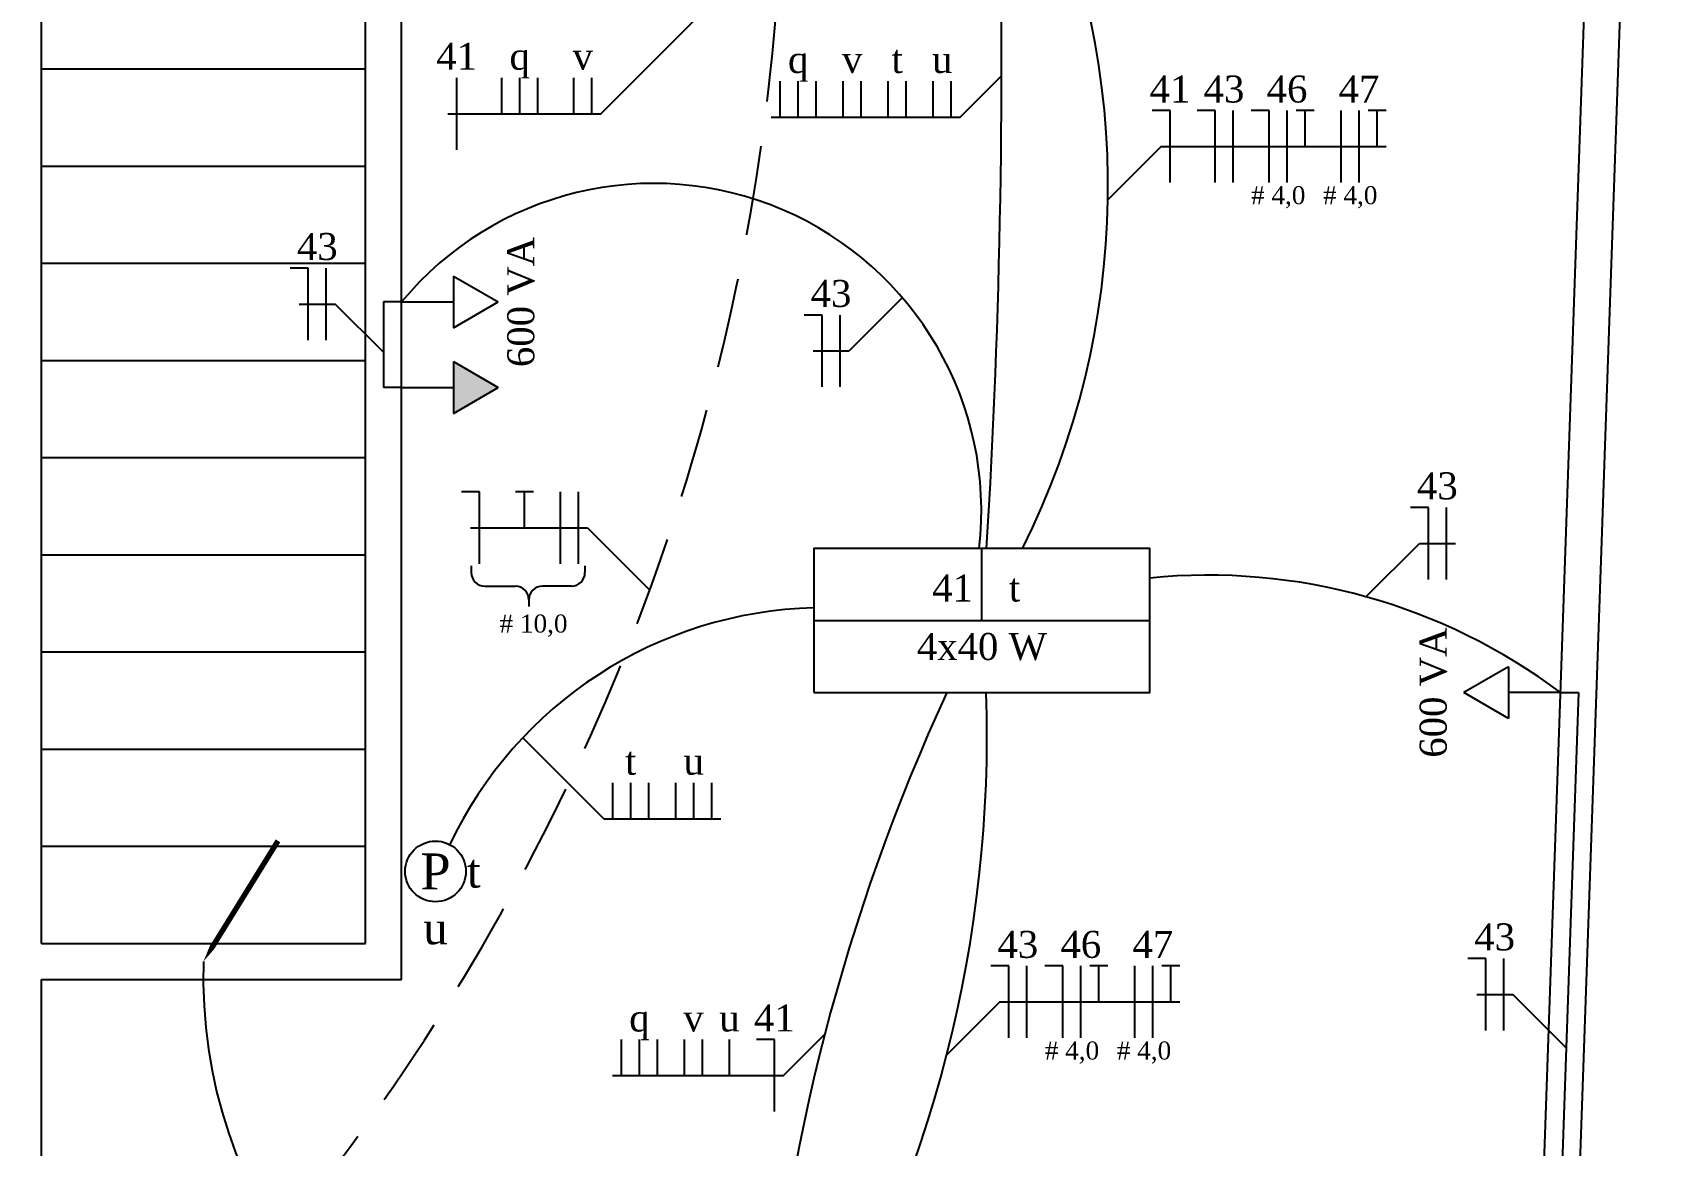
# Model space of a CAD drawing. Header units: millimetres. Extents: x 8900 to 13100, y 733 to 4033.
# Drawn here: x 9527.2 to 9978.3, y 1275.8 to 1585.1 of the extents above; entities that cross this region are included whole.
import ezdxf
from ezdxf.enums import TextEntityAlignment as Align

# ---------------------------------------------------------------- set-up
doc = ezdxf.new("R2010")
doc.units = ezdxf.units.MM
doc.linetypes.add('HIDDEN', pattern=[0.375, 0.25, -0.125])
for name, color, linetype in [('001 - 0.350 Color', 1, 'Continuous'), ('002 - 0.150', 2, 'Continuous'), ('003 - 0.250', 3, 'Continuous'), ('004 - 0.350', 4, 'Continuous'), ('005 - 0.350 Color', 5, 'Continuous'), ('006 - 0.500', 6, 'Continuous'), ('010 - 0.050', 10, 'Continuous')]:
    doc.layers.add(name, color=color, linetype=linetype)
doc.styles.add('style1', font='BOOKOS.TTF')

msp = doc.modelspace()

# ---------------------------------------------------------------- hatches: boundary and pattern name
at = {"layer": '001 - 0.350 Color', "ltscale": 2.5}
msp.add_hatch(color=256, dxfattribs=at).paths.add_polyline_path([(9644.15, 1493.62), (9644.15, 1479.22), (9656.62, 1486.42)])

# ---------------------------------------------------------------- linework, layer by layer
for p, q in [((9644.15, 1517.37), (9656.62, 1510.17)), ((9644.15, 1517.37), (9644.15, 1502.97)), ((9629.75, 1510.17), (9644.15, 1510.17)), ((9644.15, 1502.97), (9656.62, 1510.17)), ((9644.15, 1493.62), (9644.15, 1479.22)), ((9644.15, 1493.62), (9656.62, 1486.42)), ((9629.75, 1486.42), (9644.15, 1486.42)), ((9644.15, 1479.22), (9656.62, 1486.42)), ((9937.27, 1408.83), (9924.8, 1401.63)), ((9937.27, 1408.83), (9937.27, 1394.43)), ((9937.27, 1394.43), (9924.8, 1401.63)), ((9951.67, 1401.63), (9937.27, 1401.63))]:
    msp.add_line(p, q, dxfattribs=at)
at = {"layer": '002 - 0.150', "ltscale": 2.5}
for p, q in [((9949.68, 1057.94), (9978.34, 1878.61)), ((9940.09, 1069.94), (9967.99, 1868.97)), ((9529.75, 1331.94), (9529.75, 1668.44)), ((9619.75, 1331.94), (9619.75, 1668.44)), ((9629.75, 1321.94), (9629.75, 1658.44)), ((9529.75, 1574.94), (9619.75, 1574.94)), ((9529.75, 1547.94), (9619.75, 1547.94)), ((9529.75, 1520.94), (9619.75, 1520.94)), ((9529.75, 1493.94), (9619.75, 1493.94)), ((9529.75, 1466.94), (9619.75, 1466.94)), ((9529.75, 1439.94), (9619.75, 1439.94)), ((9529.75, 1412.94), (9619.75, 1412.94)), ((9529.75, 1385.94), (9619.75, 1385.94)), ((9529.75, 1358.94), (9619.75, 1358.94)), ((9529.75, 1331.94), (9619.75, 1331.94)), ((9529.75, 1069.94), (9529.75, 1321.94)), ((9529.75, 1321.94), (9629.75, 1321.94))]:
    msp.add_line(p, q, dxfattribs=at)
at = {"layer": '003 - 0.250', "ltscale": 2.5}
for p, q in [((9685.08, 1562.46), (9710.73, 1588.11)), ((9784.92, 1561.54), (9796.43, 1573.04)), ((9642.58, 1562.46), (9685.08, 1562.46)), ((9732.42, 1561.54), (9784.92, 1561.54)), ((9840.71, 1553.35), (9825.94, 1538.58)), ((9840.71, 1553.35), (9903.21, 1553.35)), ((9768.88, 1511.38), (9754.05, 1496.55)), ((9601.36, 1509.59), (9611.36, 1509.59)), ((9624.75, 1496.21), (9611.36, 1509.59)), ((9744.05, 1496.55), (9754.05, 1496.55)), ((9648.9, 1447.38), (9681.4, 1447.38)), ((9681.4, 1447.38), (9698.69, 1430.09)), ((9897.64, 1428.26), (9912.47, 1443.09)), ((9912.47, 1443.09), (9922.47, 1443.09)), ((9649.13, 1436.86), (9649.13, 1434.97)), ((9680.71, 1436.86), (9680.71, 1434.97)), ((9652.9, 1431.2), (9661.35, 1431.2)), ((9676.94, 1431.2), (9668.9, 1431.2)), ((9665.12, 1427.42), (9665.12, 1425.54)), ((9665.12, 1427.42), (9665.12, 1425.54)), ((9685.91, 1366.56), (9663.41, 1389.05)), ((9685.91, 1366.56), (9718.41, 1366.56)), ((9928.39, 1317.75), (9938.39, 1317.75)), ((9953.23, 1302.91), (9938.39, 1317.75)), ((9795.93, 1315.67), (9781.17, 1300.9)), ((9795.93, 1315.67), (9845.93, 1315.67)), ((9735.83, 1295.21), (9747.33, 1306.71)), ((9688.33, 1295.21), (9735.83, 1295.21))]:
    msp.add_line(p, q, dxfattribs=at)
for centre, start, end in [((9652.9, 1434.97), 180, 270), ((9676.94, 1434.97), 270, 0), ((9661.35, 1427.42), 0, 90), ((9668.9, 1427.42), 90, 180)]:
    msp.add_arc(centre, 3.77, start, end, dxfattribs=at)
at = {"layer": '004 - 0.350', "ltscale": 2.5}
for p, q in [((9629.75, 1510.17), (9624.75, 1510.17)), ((9624.75, 1510.17), (9624.75, 1486.42)), ((9629.75, 1486.42), (9624.75, 1486.42)), ((9956.67, 1401.63), (9949.78, 1204.19)), ((9951.67, 1401.63), (9956.67, 1401.63))]:
    msp.add_line(p, q, dxfattribs=at)
msp.add_lwpolyline([(9574.75, 1326.94, 0, 7.5, 0), (9586.57, 1346.09, 1.5, 1.5, 0), (9595.44, 1360.44, 1.5, 1.5, 0)], format="xyseb", dxfattribs=at)
at = {"layer": '004 - 0.350', "linetype": 'HIDDEN', "ltscale": 100}
msp.add_arc((9123.1, 1640.17), 612.73, 310.95859, 12.08428, dxfattribs=at)
at = {"layer": '004 - 0.350', "ltscale": 2.5}
for centre, radius, start, end in [((7559.74, 1577.95), 2236.69, 356.50745, 1.49242), ((9699.82, 1452.14), 90.98, 353.4029, 140.3713), ((9853.77, 1271.14), 163.13, 53.1197, 95.6827), ((10292.94, 1165.41), 563.61, 155.2133, 175.7489)]:
    msp.add_arc(centre, radius, start, end, dxfattribs=at)
at = {"layer": '004 - 0.350', "ltscale": 100}
for centre, radius, start, end in [((9600.71, 1542.3), 225.26, 333.471, 24.6349), ((9747.17, 1310.09), 115.11, 91.4251, 154.643), ((9432.78, 1389.96), 359.59, 329.4509, 1.8706), ((9711.23, 1322.49), 136.55, 178.1294, 258.1093)]:
    msp.add_arc(centre, radius, start, end, dxfattribs=at)
at = {"layer": '005 - 0.350 Color', "ltscale": 2.5}
for p, q in [((9790.97, 1421.69), (9790.97, 1441.69)), ((9744.31, 1421.69), (9837.62, 1421.69))]:
    msp.add_line(p, q, dxfattribs=at)
msp.add_lwpolyline([(9744.31, 1401.7), (9837.62, 1401.7), (9837.62, 1441.69), (9744.31, 1441.69)], close=True, dxfattribs=at)
msp.add_circle((9639.19, 1351.94), 8.44, dxfattribs=at)
at = {"layer": '006 - 0.500', "ltscale": 2.5}
for p, q in [((9645.08, 1552.46), (9645.08, 1572.46)), ((9657.58, 1562.46), (9657.58, 1572.46)), ((9662.58, 1562.46), (9662.58, 1572.46)), ((9667.58, 1562.46), (9667.58, 1572.46)), ((9677.58, 1562.46), (9677.58, 1572.46)), ((9682.58, 1562.46), (9682.58, 1572.46)), ((9734.92, 1561.54), (9734.92, 1571.54)), ((9739.92, 1561.54), (9739.92, 1571.54)), ((9744.92, 1561.54), (9744.92, 1571.54)), ((9752.42, 1561.54), (9752.42, 1571.54)), ((9757.42, 1561.54), (9757.42, 1571.54)), ((9764.92, 1561.54), (9764.92, 1571.54)), ((9769.92, 1561.54), (9769.92, 1571.54)), ((9777.42, 1561.54), (9777.42, 1571.54)), ((9782.42, 1561.54), (9782.42, 1571.54)), ((9843.21, 1563.35), (9838.21, 1563.35)), ((9843.21, 1543.35), (9843.21, 1563.35)), ((9855.71, 1563.35), (9850.71, 1563.35)), ((9855.71, 1543.35), (9855.71, 1563.35)), ((9860.71, 1543.35), (9860.71, 1563.35)), ((9870.71, 1563.35), (9865.71, 1563.35)), ((9870.71, 1543.35), (9870.71, 1563.35)), ((9875.71, 1543.35), (9875.71, 1563.35)), ((9883.21, 1563.35), (9878.21, 1563.35)), ((9880.71, 1553.35), (9880.71, 1563.35)), ((9890.71, 1543.35), (9890.71, 1563.35)), ((9895.71, 1543.35), (9895.71, 1563.35)), ((9903.21, 1563.35), (9898.21, 1563.35)), ((9900.71, 1553.35), (9900.71, 1563.35)), ((9603.86, 1519.59), (9598.86, 1519.59)), ((9603.86, 1499.59), (9603.86, 1519.59)), ((9608.86, 1499.59), (9608.86, 1519.59)), ((9746.55, 1506.55), (9741.55, 1506.55)), ((9746.55, 1486.55), (9746.55, 1506.55)), ((9751.55, 1486.55), (9751.55, 1506.55)), ((9651.4, 1457.38), (9646.4, 1457.38)), ((9651.4, 1437.38), (9651.4, 1457.38)), ((9666.4, 1457.38), (9661.4, 1457.38)), ((9663.9, 1447.38), (9663.9, 1457.38)), ((9673.9, 1437.38), (9673.9, 1457.38)), ((9678.9, 1437.38), (9678.9, 1457.38)), ((9914.97, 1453.09), (9909.97, 1453.09)), ((9914.97, 1433.09), (9914.97, 1453.09)), ((9919.97, 1433.09), (9919.97, 1453.09)), ((9688.41, 1366.56), (9688.41, 1376.56)), ((9693.41, 1366.56), (9693.41, 1376.56)), ((9698.41, 1366.56), (9698.41, 1376.56)), ((9705.91, 1366.56), (9705.91, 1376.56)), ((9710.91, 1366.56), (9710.91, 1376.56)), ((9715.91, 1366.56), (9715.91, 1376.56)), ((9930.89, 1327.75), (9925.89, 1327.75)), ((9930.89, 1307.75), (9930.89, 1327.75)), ((9935.89, 1307.75), (9935.89, 1327.75)), ((9798.43, 1325.67), (9793.43, 1325.67)), ((9798.43, 1305.67), (9798.43, 1325.67)), ((9803.43, 1305.67), (9803.43, 1325.67)), ((9813.43, 1325.67), (9808.43, 1325.67)), ((9813.43, 1305.67), (9813.43, 1325.67)), ((9818.43, 1305.67), (9818.43, 1325.67)), ((9825.93, 1325.67), (9820.93, 1325.67)), ((9823.43, 1315.67), (9823.43, 1325.67)), ((9833.43, 1305.67), (9833.43, 1325.67)), ((9838.43, 1305.67), (9838.43, 1325.67)), ((9845.93, 1325.67), (9840.93, 1325.67)), ((9843.43, 1315.67), (9843.43, 1325.67)), ((9690.83, 1295.21), (9690.83, 1305.21)), ((9695.83, 1295.21), (9695.83, 1305.21)), ((9700.83, 1295.21), (9700.83, 1305.21)), ((9708.33, 1295.21), (9708.33, 1305.21)), ((9713.33, 1295.21), (9713.33, 1305.21)), ((9720.83, 1295.21), (9720.83, 1305.21)), ((9733.33, 1305.21), (9728.33, 1305.21)), ((9733.33, 1285.21), (9733.33, 1305.21))]:
    msp.add_line(p, q, dxfattribs=at)

# ---------------------------------------------------------------- texts
at = {"layer": '001 - 0.350 Color', "ltscale": 2.5, "style": 'style1'}
msp.add_text('600 VA', height=7.5, rotation=90, dxfattribs=at).set_placement((9659.12, 1510.17), align=Align.TOP_CENTER)
msp.add_text('600 VA', height=7.5, rotation=90, dxfattribs=at).set_placement((9922.3, 1401.63), align=Align.BOTTOM_CENTER)
at = {"layer": '010 - 0.050', "ltscale": 2.5, "style": 'style1'}
for s, p in [('41', (9645.08, 1572.46)), ('q', (9662.58, 1572.46)), ('v', (9680.08, 1572.46)), ('q', (9739.92, 1571.54)), ('v', (9754.92, 1571.54)), ('t', (9767.42, 1571.54)), ('u', (9779.92, 1571.54)), ('41', (9843.21, 1563.35)), ('43', (9858.21, 1563.35)), ('46', (9875.71, 1563.35)), ('47', (9895.71, 1563.35)), ('43', (9606.36, 1519.59)), ('43', (9749.05, 1506.55)), ('43', (9917.47, 1453.09)), ('t', (9693.41, 1376.56)), ('u', (9710.91, 1376.56)), ('43', (9800.93, 1325.67)), ('46', (9818.43, 1325.67)), ('47', (9838.43, 1325.67)), ('43', (9933.39, 1327.75)), ('q', (9695.83, 1305.21)), ('v', (9710.83, 1305.21)), ('u', (9720.83, 1305.21)), ('41', (9733.33, 1305.21))]:
    msp.add_text(s, height=7.5, dxfattribs=at).set_placement(p, align=Align.BOTTOM_CENTER)
for s, height, p in [('# 4,0', 5, (9865.71, 1535.85)), ('# 4,0', 5, (9885.71, 1535.85)), ('t', 7.5, (9798.47, 1424.69)), ('# 10,0', 5, (9656.98, 1416.81)), ('# 4,0', 5, (9808.43, 1298.17)), ('# 4,0', 5, (9828.43, 1298.17))]:
    msp.add_text(s, height=height, dxfattribs=at).set_placement(p, align=Align.BOTTOM_LEFT)
msp.add_text('41', height=7.5, dxfattribs=at).set_placement((9788.47, 1424.69), align=Align.BOTTOM_RIGHT)
for s, height, p in [('4x40 W', 7.5, (9790.97, 1418.19)), ('u', 9, (9639.19, 1340.69))]:
    msp.add_text(s, height=height, dxfattribs=at).set_placement(p, align=Align.TOP_CENTER)
msp.add_text('P', height=10, dxfattribs=at).set_placement((9639.19, 1351.94), align=Align.MIDDLE_CENTER)
msp.add_text('t', height=9, dxfattribs=at).set_placement((9647.94, 1351.94), align=Align.MIDDLE_LEFT)

doc.saveas('drawing.dxf')
